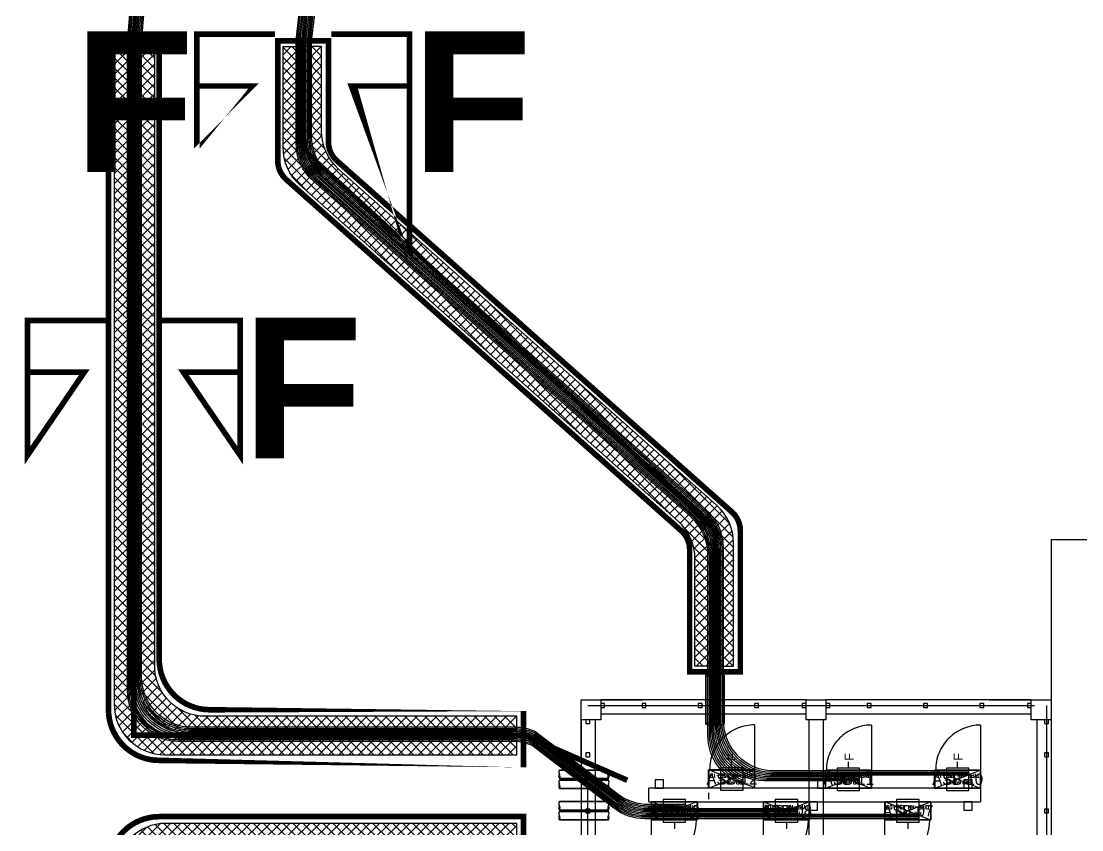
# Model space of a CAD drawing. Header units: metres. Extents: x 531759 to 532148, y 2675314 to 2675634.
# Drawn here: x 531932.3 to 531951.14, y 2675493.89 to 2675508.27 of the extents above; entities that cross this region are included whole.
import ezdxf
from ezdxf.enums import TextEntityAlignment as Align

# ---------------------------------------------------------------- set-up
doc = ezdxf.new("R2010")
doc.units = ezdxf.units.M
for name, pattern in [('DASHED', [0.75, 0.5, -0.25]), ('DASHED2', [0.375, 0.25, -0.125]), ('HIDDEN', [0.375, 0.25, -0.125]), ('PHANTOM', [63.50000000000001, 31.75, -6.35, 6.35, -6.35, 6.35, -6.35])]:
    doc.linetypes.add(name, pattern=pattern)
for name, color, linetype in [('1', 5, 'Continuous'), ('300mm Hume Pipe', 74, 'Continuous'), ('Excavation', 7, 'Continuous'), ('IDT', 7, 'Continuous'), ('LT Cable(AG) INV to LT Panel BL-02', 2, 'Continuous'), ('Messenger Wire Exc Link', 7, 'Continuous'), ('Section Marking BL-02', 2, 'Continuous'), ('Trench (AC)-BL02', 14, 'Continuous')]:
    doc.layers.add(name, color=color, linetype=linetype)
doc.styles.add('Arial', font='arial.ttf')
doc.styles.add('BoldTextStyle', font='arialbd.ttf')
doc.styles.add('RomanS', font='romans.shx')
doc.styles.get("Standard").update_dxf_attribs({"font": 'Adani Regular.ttf'})
doc.linetypes.add('FOUNDATION LAYOUT$0$FENCELINE1', pattern='A,6.35,-2.54,[133,ltypeshp.shx,S=2.54,R=0,X=-2.54,Y=0],-2.54,25.4', length=36.83)
pattern_1 = [(45, (-884.3839999998454, 1447.5), (-0.08838834764831845, 0.08838834764831845), []), (135, (-884.3839999998454, 1447.5), (-0.08838834764831845, -0.08838834764831843), [])]

# ---------------------------------------------------------------- blocks, each defined once
blk = doc.blocks.new('ASB')
at = {"layer": '1', "color": 5}
blk.add_lwpolyline([(-0.2, -0.2), (0.2, -0.2), (0.2, 0.2), (-0.2, 0.2)], close=True, dxfattribs=at)
at = {"layer": '1', "color": 7}
blk.add_attdef('ID', text='', height=0.2, dxfattribs=at).set_placement((0, 0), align=Align.MIDDLE_CENTER)
blk = doc.blocks.new('IDT')
at = {"layer": 'IDT', "color": 8, "linetype": 'PHANTOM', "ltscale": 0.25}
for p, q in [((33.78305947702646, 18.31032447560767), (33.78305947702646, 9.160324475607581)), ((25.63305947702636, 9.160324475607581), (25.63305947702636, 16.03532447560758)), ((33.78305947702646, 9.160324475607581), (25.63305947702636, 9.160324475607581))]:
    blk.add_line(p, q, dxfattribs=at)
at = {"layer": 'IDT', "color": 8}
for p, q in [((25.55203310577579, 9.410145771028397), (25.55203310577579, 12.06014577102826)), ((25.80203310577579, 9.410145771028397), (25.80203310577579, 12.06014577102826)), ((29.60203310577552, 9.410145771028397), (29.60203310577552, 12.06014577102826)), ((29.85203310577552, 9.410145771028397), (29.85203310577552, 12.06014577102826)), ((33.6520331057757, 9.410145771028397), (33.6520331057757, 12.06014577102826)), ((33.9020331057757, 9.410145771028397), (33.9020331057757, 12.06014577102826)), ((27.68603310577581, 11.1931585117926), (28.50403310577556, 11.1931585117926)), ((27.68603310577581, 10.86615851179261), (27.68603310577581, 11.1931585117926)), ((27.69503310577582, 10.86965851179264), (27.69503310577582, 11.18965851179257)), ((27.69503310577582, 11.18965851179257), (28.49503310577555, 11.18965851179257)), ((28.49503310577555, 11.18965851179257), (27.69503310577582, 10.86965851179264)), ((28.49503310577555, 10.86965851179264), (27.69503310577582, 11.18965851179257)), ((28.49503310577555, 11.18965851179257), (28.49503310577555, 10.86965851179264)), ((28.50403310577556, 11.1931585117926), (28.50403310577556, 10.86615851179261)), ((29.8430331057755, 11.19316355596482), (30.66103310577572, 11.19316355596482)), ((29.8430331057755, 10.86616355596482), (29.8430331057755, 11.19316355596482)), ((29.85203310577552, 10.86966355596462), (29.85203310577552, 11.18966355596478)), ((29.85203310577552, 11.18966355596478), (30.6520331057757, 11.18966355596478)), ((30.6520331057757, 11.18966355596478), (29.85203310577552, 10.86966355596462)), ((30.6520331057757, 10.86966355596462), (29.85203310577552, 11.18966355596478)), ((30.6520331057757, 11.18966355596478), (30.6520331057757, 10.86966355596462)), ((30.66103310577572, 11.19316355596482), (30.66103310577572, 10.86616355596482)), ((31.83392632624444, 11.19316355596482), (32.65192632624419, 11.19316355596482)), ((31.83392632624444, 10.86616355596482), (31.83392632624444, 11.19316355596482)), ((31.84292632624445, 10.86966355596462), (31.84292632624445, 11.18966355596478)), ((31.84292632624445, 11.18966355596478), (32.64292632624418, 11.18966355596478)), ((31.84292632624445, 10.86966355596462), (32.64292632624418, 11.18966355596478)), ((31.84292632624445, 11.18966355596478), (32.64292632624418, 10.86966355596485)), ((32.64292632624418, 11.18966355596478), (32.64292632624418, 10.86966355596485)), ((32.65192632624419, 11.19316355596482), (32.65192632624419, 10.86616355596482)), ((25.59805947702651, 11.06854747735485), (25.59805947702651, 10.99854747735469)), ((25.66805947702622, 11.06854747735485), (25.59805947702651, 11.06854747735485)), ((25.59805947702651, 10.99854747735469), (25.66805947702622, 10.99854747735469)), ((25.66805947702622, 10.99854747735469), (25.66805947702622, 11.06854747735485)), ((26.95103310577568, 11.01965851179273), (26.95103310577568, 10.86965851179264)), ((27.10103310577577, 11.01965851179273), (26.95103310577568, 11.01965851179273)), ((27.10103310577577, 10.86965851179264), (27.10103310577577, 11.01965851179273)), ((29.70203310577588, 11.01965851179273), (29.70203310577588, 10.86965851179264)), ((29.85203310577597, 11.01965851179273), (29.70203310577588, 11.01965851179273)), ((29.85203310577597, 10.86965851179264), (29.85203310577597, 11.01965851179273)), ((32.4369263262445, 11.0196585117925), (32.4369263262445, 10.86965851179264)), ((32.58692632624414, 11.0196585117925), (32.4369263262445, 11.0196585117925)), ((32.58692632624414, 10.86965851179264), (32.58692632624414, 11.0196585117925)), ((33.7480594770266, 11.06854747735485), (33.7480594770266, 10.99854747735469)), ((33.81805947702631, 11.06854747735485), (33.7480594770266, 11.06854747735485)), ((33.7480594770266, 10.99854747735469), (33.81805947702631, 10.99854747735469)), ((33.81805947702631, 10.99854747735469), (33.81805947702631, 11.06854747735485)), ((32.69924909500176, 10.86966355596462), (26.80203310577579, 10.86965851179286)), ((26.95103310577568, 10.86965851179264), (27.10103310577577, 10.86965851179264)), ((28.50403310577556, 10.86615851179261), (27.68603310577581, 10.86615851179261)), ((28.49503310577555, 10.86965851179264), (27.69503310577582, 10.86965851179264)), ((29.70203310577588, 10.86965851179264), (29.85203310577597, 10.86965851179264)), ((30.66103310577572, 10.86616355596482), (29.8430331057755, 10.86616355596482)), ((30.6520331057757, 10.86966355596462), (29.85203310577552, 10.86966355596462)), ((31.63518662643108, 10.71242244929829), (31.63518662643108, 10.8226436008905)), ((32.65192632624419, 10.86616355596482), (31.83392632624444, 10.86616355596482)), ((32.64292632624418, 10.86966355596485), (31.84292632624445, 10.86966355596462)), ((32.4369263262445, 10.86965851179264), (32.58692632624414, 10.86965851179264)), ((32.69925243467858, 10.86966355596758), (32.69925243467858, 10.62966355685978)), ((26.80203310577579, 10.6331585126876), (27.62003310577555, 10.6331585126876)), ((26.80203310577579, 10.3061585126876), (26.80203310577579, 10.6331585126876)), ((26.80203310577579, 10.62966355685978), (32.69924909500176, 10.62966355685978)), ((26.81103310577581, 10.30965851268763), (26.81103310577581, 10.62965851268757)), ((26.81103310577581, 10.62965851268757), (27.61103310577553, 10.62965851268757)), ((27.61103310577553, 10.62965851268757), (26.81103310577581, 10.30965851268763)), ((27.61103310577553, 10.30965851268763), (26.81103310577581, 10.62965851268757)), ((26.95103310577568, 10.62965851268757), (26.95103310577568, 10.6296585126878)), ((26.95103310577568, 10.62965851268757), (26.95103310577568, 10.47965851268748)), ((27.10103310577577, 10.62965851268757), (26.95103310577568, 10.62965851268757)), ((27.10103310577577, 10.47965851268748), (27.10103310577577, 10.62965851268757)), ((27.61103310577553, 10.62965851268757), (27.61103310577553, 10.30965851268763)), ((27.62003310577555, 10.6331585126876), (27.62003310577555, 10.3061585126876)), ((28.7430331057756, 10.6331585126876), (29.56103310577581, 10.6331585126876)), ((28.7430331057756, 10.3061585126876), (28.7430331057756, 10.6331585126876)), ((28.75203310577561, 10.30965851268763), (28.75203310577561, 10.62965851268757)), ((28.75203310577561, 10.62965851268757), (29.55203310577579, 10.62965851268757)), ((29.55203310577579, 10.62965851268757), (28.75203310577561, 10.30965851268763)), ((29.55203310577579, 10.30965851268763), (28.75203310577561, 10.62965851268757)), ((29.55203310577579, 10.62965851268757), (29.55203310577579, 10.30965851268763)), ((29.55203310577579, 10.62965851268757), (29.55203310577579, 10.47965851268748)), ((29.70203310577588, 10.62965851268757), (29.55203310577579, 10.62965851268757)), ((29.56103310577581, 10.6331585126876), (29.56103310577581, 10.3061585126876)), ((29.70203310577588, 10.47965851268748), (29.70203310577588, 10.62965851268757)), ((30.81703310577566, 10.62928158855436), (31.63503310577542, 10.62928158855436)), ((30.81703310577566, 10.30228158855437), (30.81703310577566, 10.62928158855436)), ((30.82603310577568, 10.3057815885544), (30.82603310577568, 10.62578158855433)), ((30.82603310577568, 10.62578158855433), (31.62603310577586, 10.62578158855433)), ((30.82603310577568, 10.3057815885544), (31.62603310577586, 10.62578158855433)), ((30.82603310577568, 10.61801765194389), (31.62603310577586, 10.3057815885544)), ((31.62603310577586, 10.62578158855433), (31.62603310577586, 10.3057815885544)), ((31.63503310577542, 10.62928158855436), (31.63503310577542, 10.30228158855437)), ((32.4369263262445, 10.62965851268757), (32.4369263262445, 10.47965851268748)), ((32.58692632624414, 10.62965851268757), (32.4369263262445, 10.62965851268757)), ((32.58692632624414, 10.47965851268748), (32.58692632624414, 10.62965851268757)), ((26.95103310577568, 10.47965851268748), (27.10103310577577, 10.47965851268748)), ((29.55203310577579, 10.47965851268748), (29.70203310577588, 10.47965851268748)), ((32.4369263262445, 10.47965851268748), (32.58692632624414, 10.47965851268748)), ((27.62003310577555, 10.3061585126876), (26.80203310577579, 10.3061585126876)), ((27.61103310577553, 10.30965851268763), (26.81103310577581, 10.30965851268763)), ((29.56103310577581, 10.3061585126876), (28.7430331057756, 10.3061585126876)), ((29.55203310577579, 10.30965851268763), (28.75203310577561, 10.30965851268763)), ((31.63503310577542, 10.30228158855437), (30.81703310577566, 10.30228158855437)), ((31.62603310577586, 10.3057815885544), (30.82603310577568, 10.3057815885544)), ((25.59805947702651, 10.06854747735485), (25.59805947702651, 9.998547477354691)), ((25.66805947702622, 10.06854747735485), (25.59805947702651, 10.06854747735485)), ((25.59805947702651, 9.998547477354691), (25.66805947702622, 9.998547477354691)), ((25.66805947702622, 9.998547477354691), (25.66805947702622, 10.06854747735485)), ((33.7480594770266, 10.06854747735485), (33.7480594770266, 9.998547477354691)), ((33.81805947702631, 10.06854747735485), (33.7480594770266, 10.06854747735485)), ((33.7480594770266, 9.998547477354691), (33.81805947702631, 9.998547477354691)), ((33.81805947702631, 9.998547477354691), (33.81805947702631, 10.06854747735485)), ((25.59805947702651, 9.480145771028333), (25.59805947702651, 9.410145771028397)), ((25.66805947702622, 9.480145771028333), (25.59805947702651, 9.480145771028333)), ((25.66805947702622, 9.410145771028397), (25.66805947702622, 9.480145771028333)), ((33.7480594770266, 9.480145771028333), (33.7480594770266, 9.410145771028397)), ((33.81805947702631, 9.480145771028333), (33.7480594770266, 9.480145771028333)), ((33.81805947702631, 9.410145771028397), (33.81805947702631, 9.480145771028333)), ((25.55203310577579, 9.06014577102826), (25.55203310577579, 9.410145771028397)), ((25.55203310577579, 9.410145771028397), (25.9020331057757, 9.410145771028397)), ((25.59805947702651, 9.410145771028397), (25.66805947702622, 9.410145771028397)), ((25.9020331057757, 9.410145771028397), (25.9020331057757, 9.06014577102826)), ((25.9020331057757, 9.31014577102826), (29.55203310577579, 9.31014577102826)), ((29.55203310577579, 9.06014577102826), (29.55203310577579, 9.410145771028397)), ((29.55203310577579, 9.410145771028397), (29.9020331057757, 9.410145771028397)), ((29.9020331057757, 9.410145771028397), (29.9020331057757, 9.06014577102826)), ((29.9020331057757, 9.31014577102826), (33.55203310577579, 9.31014577102826)), ((33.55203310577579, 9.06014577102826), (33.55203310577579, 9.410145771028397)), ((33.55203310577579, 9.410145771028397), (33.9020331057757, 9.410145771028397)), ((33.7480594770266, 9.410145771028397), (33.81805947702631, 9.410145771028397)), ((33.9020331057757, 9.410145771028397), (33.9020331057757, 9.06014577102826)), ((25.9020331057757, 9.06014577102826), (25.55203310577579, 9.06014577102826)), ((25.9020331057757, 9.195324475607663), (25.9020331057757, 9.1253244756075)), ((25.97203310577586, 9.195324475607663), (25.9020331057757, 9.195324475607663)), ((25.9020331057757, 9.1253244756075), (25.97203310577586, 9.1253244756075)), ((25.9020331057757, 9.06014577102826), (29.55203310577579, 9.06014577102826)), ((25.97203310577586, 9.1253244756075), (25.97203310577586, 9.195324475607663)), ((26.7480594770266, 9.195324475607663), (26.7480594770266, 9.1253244756075)), ((26.81805947702631, 9.195324475607663), (26.7480594770266, 9.195324475607663)), ((26.7480594770266, 9.1253244756075), (26.81805947702631, 9.1253244756075)), ((26.81805947702631, 9.1253244756075), (26.81805947702631, 9.195324475607663)), ((27.7480594770266, 9.195324475607663), (27.7480594770266, 9.1253244756075)), ((27.81805947702631, 9.195324475607663), (27.7480594770266, 9.195324475607663)), ((27.7480594770266, 9.1253244756075), (27.81805947702631, 9.1253244756075)), ((27.81805947702631, 9.1253244756075), (27.81805947702631, 9.195324475607663)), ((28.7480594770266, 9.195324475607663), (28.7480594770266, 9.1253244756075)), ((28.81805947702631, 9.195324475607663), (28.7480594770266, 9.195324475607663)), ((28.7480594770266, 9.1253244756075), (28.81805947702631, 9.1253244756075)), ((28.81805947702631, 9.1253244756075), (28.81805947702631, 9.195324475607663)), ((29.48220577756118, 9.195324475607663), (29.48220577756118, 9.1253244756075)), ((29.55220577756089, 9.195324475607663), (29.48220577756118, 9.195324475607663)), ((29.48220577756118, 9.1253244756075), (29.55220577756089, 9.1253244756075)), ((29.9020331057757, 9.06014577102826), (29.55203310577579, 9.06014577102826)), ((29.55220577756089, 9.1253244756075), (29.55220577756089, 9.195324475607663)), ((29.9020331057757, 9.195324475607663), (29.9020331057757, 9.1253244756075)), ((29.97203310577586, 9.195324475607663), (29.9020331057757, 9.195324475607663)), ((29.9020331057757, 9.1253244756075), (29.97203310577586, 9.1253244756075)), ((29.9020331057757, 9.06014577102826), (33.55203310577579, 9.06014577102826)), ((29.97203310577586, 9.1253244756075), (29.97203310577586, 9.195324475607663)), ((30.7480594770266, 9.195324475607663), (30.7480594770266, 9.1253244756075)), ((30.81805947702631, 9.195324475607663), (30.7480594770266, 9.195324475607663)), ((30.7480594770266, 9.1253244756075), (30.81805947702631, 9.1253244756075)), ((30.81805947702631, 9.1253244756075), (30.81805947702631, 9.195324475607663)), ((31.7480594770266, 9.195324475607663), (31.7480594770266, 9.1253244756075)), ((31.81805947702631, 9.195324475607663), (31.7480594770266, 9.195324475607663)), ((31.7480594770266, 9.1253244756075), (31.81805947702631, 9.1253244756075)), ((31.81805947702631, 9.1253244756075), (31.81805947702631, 9.195324475607663)), ((32.7480594770266, 9.195324475607663), (32.7480594770266, 9.1253244756075)), ((32.81805947702631, 9.195324475607663), (32.7480594770266, 9.195324475607663)), ((32.7480594770266, 9.1253244756075), (32.81805947702631, 9.1253244756075)), ((32.81805947702631, 9.1253244756075), (32.81805947702631, 9.195324475607663)), ((33.48203310577563, 9.195324475607663), (33.48203310577563, 9.1253244756075)), ((33.55203310577579, 9.195324475607663), (33.48203310577563, 9.195324475607663)), ((33.48203310577563, 9.1253244756075), (33.55203310577579, 9.1253244756075)), ((33.55203310577579, 9.1253244756075), (33.55203310577579, 9.195324475607663)), ((33.9020331057757, 9.06014577102826), (33.55203310577579, 9.06014577102826))]:
    blk.add_line(p, q, dxfattribs=at)
at = {"layer": 'IDT', "color": 8, "linetype": 'DASHED', "ltscale": 5}
for p, q in [((28.50403310577556, 11.99315851179233), (28.50403310577556, 11.1931585117926)), ((30.66103310577617, 11.99316355596432), (30.66103310577617, 11.19316355596482)), ((32.65192632624419, 11.99316355596454), (32.65192632624419, 11.19316355596482)), ((28.46019748933739, 11.1931585117926), (27.70403310577584, 11.1931585117926)), ((28.50403310577556, 11.1931585117926), (28.46019748933739, 11.1931585117926)), ((30.61719748933754, 11.19316355596482), (29.86103310577644, 11.19316355596482)), ((30.66103310577617, 11.19316355596482), (30.61719748933754, 11.19316355596482)), ((32.60809070980602, 11.19316355596482), (31.85192632624447, 11.19316355596482)), ((32.65192632624419, 11.19316355596482), (32.60809070980602, 11.19316355596482)), ((26.80203310577579, 9.506158512688103), (26.80203310577579, 10.3061585126876)), ((26.80203310577579, 10.3061585126876), (26.84586872221396, 10.3061585126876)), ((26.84586872221396, 10.3061585126876), (27.60203310577552, 10.3061585126876)), ((28.7430331057756, 9.506158512688103), (28.7430331057756, 10.3061585126876)), ((28.7430331057756, 10.3061585126876), (28.78686872221377, 10.3061585126876)), ((28.78686872221377, 10.3061585126876), (29.54303310577532, 10.3061585126876)), ((30.81703310577566, 9.502281588554638), (30.81703310577566, 10.30228158855437)), ((30.81703310577566, 10.30228158855437), (30.86086872221384, 10.30228158855437)), ((30.86086872221384, 10.30228158855437), (31.61703310577539, 10.30228158855437))]:
    blk.add_line(p, q, dxfattribs=at)
at = {"layer": 'IDT', "color": 7}
for p, q in [((28.09503310577546, 11.27669120714529), (28.09503310577546, 11.34921367546428)), ((30.25203310577561, 11.28019625131731), (30.25203310577561, 11.35271871963653)), ((32.24292632624409, 11.28019625131731), (32.24292632624409, 11.35271871963653)), ((27.68603310577581, 11.1931585117926), (28.50403310577556, 11.1931585117926)), ((27.68603310577581, 10.86615851179261), (27.68603310577581, 11.1931585117926)), ((28.09503310577546, 11.22553543595552), (28.09503310577546, 11.27669120714529)), ((28.50403310577556, 11.1931585117926), (28.50403310577556, 10.86615851179261)), ((29.8430331057755, 11.19316355596482), (30.66103310577572, 11.19316355596482)), ((29.8430331057755, 10.86616355596482), (29.8430331057755, 11.19316355596482)), ((30.25203310577561, 11.22904048012754), (30.25203310577561, 11.28019625131731)), ((30.66103310577572, 11.19316355596482), (30.66103310577572, 10.86616355596482)), ((31.83392632624444, 11.19316355596482), (32.65192632624419, 11.19316355596482)), ((31.83392632624444, 10.86616355596482), (31.83392632624444, 11.19316355596482)), ((32.24292632624409, 11.22904048012776), (32.24292632624409, 11.28019625131731)), ((32.65192632624419, 11.19316355596482), (32.65192632624419, 10.86616355596482)), ((28.50403310577556, 10.86615851179261), (27.68603310577581, 10.86615851179261)), ((30.66103310577572, 10.86616355596482), (29.8430331057755, 10.86616355596482)), ((32.65192632624419, 10.86616355596482), (31.83392632624444, 10.86616355596482)), ((26.80203310577579, 10.6331585126876), (27.62003310577555, 10.6331585126876)), ((26.80203310577579, 10.3061585126876), (26.80203310577579, 10.6331585126876)), ((27.62003310577555, 10.6331585126876), (27.62003310577555, 10.3061585126876)), ((28.7430331057756, 10.6331585126876), (29.56103310577581, 10.6331585126876)), ((28.7430331057756, 10.3061585126876), (28.7430331057756, 10.6331585126876)), ((29.56103310577581, 10.6331585126876), (29.56103310577581, 10.3061585126876)), ((30.81703310577566, 10.62928158855436), (31.63503310577542, 10.62928158855436)), ((30.81703310577566, 10.30228158855437), (30.81703310577566, 10.62928158855436)), ((31.63503310577542, 10.62928158855436), (31.63503310577542, 10.30228158855437)), ((27.62003310577555, 10.3061585126876), (26.80203310577579, 10.3061585126876)), ((27.21103310577544, 10.28055006587385), (27.21103310577544, 10.22939429468408)), ((27.21103310577544, 10.22939429468408), (27.21103310577544, 10.15687182636486)), ((29.56103310577581, 10.3061585126876), (28.7430331057756, 10.3061585126876)), ((29.1520331057757, 10.28055006587385), (29.1520331057757, 10.22939429468408)), ((29.1520331057757, 10.22939429468408), (29.1520331057757, 10.15687182636486)), ((31.63503310577542, 10.30228158855437), (30.81703310577566, 10.30228158855437)), ((31.22603310577577, 10.28055511004584), (31.22603310577577, 10.22939933885607)), ((31.22603310577577, 10.22939933885607), (31.22603310577577, 10.15687687053685))]:
    blk.add_line(p, q, dxfattribs=at)
at = {"layer": 'IDT', "color": 124}
for p, q in [((34.28454869628402, 11.19321100944774), (33.41546722306956, 11.19321100944774)), ((33.41546722306956, 11.19321100944774), (34.28454869628402, 11.19321100944774)), ((33.41546722306956, 11.04321100944787), (34.28454869628402, 11.04321100944787)), ((34.28454869628402, 11.04321100944787), (33.41546722306956, 11.04321100944787)), ((34.28454869628584, 11.01616355596605), (33.41546722307137, 11.01616355596605)), ((33.41546722307137, 11.01616355596605), (34.28454869628584, 11.01616355596605)), ((33.41546722307137, 10.86616355596618), (34.28454869628584, 10.86616355596618)), ((34.28454869628584, 10.86616355596618), (33.41546722307137, 10.86616355596618)), ((34.28454869628402, 10.63321101034273), (33.41546722306956, 10.63321101034273)), ((33.41546722306956, 10.63321101034273), (34.28454869628402, 10.63321101034273)), ((33.41546722306956, 10.48321101034287), (34.28454869628402, 10.48321101034287)), ((34.28454869628402, 10.48321101034287), (33.41546722306956, 10.48321101034287)), ((34.28454869628584, 10.45616355686104), (33.41546722307137, 10.45616355686104)), ((33.41546722307137, 10.45616355686104), (34.28454869628584, 10.45616355686104)), ((33.41546722307137, 10.30616355686118), (34.28454869628584, 10.30616355686118)), ((34.28454869628584, 10.30616355686118), (33.41546722307137, 10.30616355686118)), ((31.3578251571378, 9.487376799342314), (31.3578251571378, 8.61829532612785)), ((31.3578251571378, 8.61829532612785), (31.3578251571378, 9.487376799342314)), ((31.50782515713789, 8.61829532612785), (31.50782515713789, 9.487376799342314)), ((31.50782515713789, 9.487376799342314), (31.50782515713789, 8.61829532612785)), ((31.53487261061926, 9.487376799344133), (31.53487261061926, 8.618295326129669)), ((31.53487261061926, 8.618295326129669), (31.53487261061926, 9.487376799344133)), ((31.68487261061935, 8.618295326129669), (31.68487261061935, 9.487376799344133)), ((31.68487261061935, 9.487376799344133), (31.68487261061935, 8.618295326129669))]:
    blk.add_line(p, q, dxfattribs=at)
at = {"layer": 'IDT', "color": 8, "linetype": 'HIDDEN', "ltscale": 2.5}
blk.add_line((26.80203310577579, 10.62966355685978), (26.80203292904551, 10.86965851179264), dxfattribs=at)
at = {"layer": 'IDT', "color": 8, "linetype": 'DASHED2', "ltscale": 5}
for p, q in [((25.55203310577579, 9.06014577102826), (25.55203310577579, 10.1601457710284)), ((33.9020331057757, 10.1601457710284), (33.9020331057757, 9.06014577102826)), ((26.6520331057757, 9.06014577102826), (25.55203310577579, 9.06014577102826)), ((33.9020331057757, 9.06014577102826), (32.80203310577579, 9.06014577102826))]:
    blk.add_line(p, q, dxfattribs=at)
at = {"layer": 'IDT', "color": 7, "linetype": 'FOUNDATION LAYOUT$0$FENCELINE1', "ltscale": 0.01}
blk.add_lwpolyline([(19.91065726106834, 22.48539390819508), (11.80103310577559, 22.48539390819508), (11.80103310577559, 6.210393908265019), (19.73137271900467, 6.210393908225001), (25.55203310577579, 6.210393908225001), (25.55203310577579, 9.06014577102826)], dxfattribs=at)
at = {"layer": 'IDT', "color": 8, "linetype": 'DASHED', "ltscale": 5}
for centre, start, end in [((28.50403310577556, 11.1931585117926), 90, 180), ((30.66103310577617, 11.19316355596482), 90, 180), ((32.65192632624419, 11.19316355596482), 90, 180), ((26.80203310577579, 10.3061585126876), 270, 0), ((28.7430331057756, 10.3061585126876), 270, 0), ((30.81703310577566, 10.30228158855437), 270, 0)]:
    blk.add_arc(centre, 0.7999999999996508, start, end, dxfattribs=at)
at = {"layer": 'IDT', "color": 124}
for centre, radius, start, end in [((33.46528137758176, 11.15571100944828), 0.06235142331725626, 143.0276363458421, 216.9723636541578), ((33.46528137758449, 11.0807110094471), 0.06235142331974031, 143.0276363562435, 216.9723636280808), ((33.36565306855007, 11.15571100944715), 0.06235142332423081, 323.0276363719184, 36.97236362808165), ((34.33436285080396, 11.15571100944715), 0.06235142332423081, 143.0276363719183, 216.9723636280808), ((34.23473454177227, 11.15571100944828), 0.06235142331725626, 323.0276363458421, 36.9723636541579), ((34.23473454176909, 11.0807110094471), 0.06235142331974031, 323.0276363719184, 36.9723636437565), ((33.46528137758358, 10.97866355596659), 0.06235142331725626, 143.0276363458421, 216.9723636541578), ((33.46528137758631, 10.90366355596541), 0.06235142331974031, 143.0276363562435, 216.9723636280808), ((33.36565306855189, 10.97866355596545), 0.06235142332423081, 323.0276363719184, 36.97236362808165), ((34.33436285080577, 10.97866355596545), 0.06235142332423081, 143.0276363719183, 216.9723636280808), ((34.23473454177409, 10.97866355596659), 0.06235142331725626, 323.0276363458421, 36.9723636541579), ((34.23473454177091, 10.90366355596541), 0.06235142331974031, 323.0276363719184, 36.9723636437565), ((33.46528137758176, 10.59571101034328), 0.06235142331725626, 143.0276363458421, 216.9723636541578), ((33.46528137758449, 10.5207110103421), 0.06235142331974031, 143.0276363562435, 216.9723636280808), ((33.36565306855007, 10.59571101034214), 0.06235142332423081, 323.0276363719184, 36.97236362808165), ((34.33436285080396, 10.59571101034214), 0.06235142332423081, 143.0276363719183, 216.9723636280808), ((34.23473454177227, 10.59571101034328), 0.06235142331725626, 323.0276363458421, 36.9723636541579), ((34.23473454176909, 10.5207110103421), 0.06235142331974031, 323.0276363719184, 36.9723636437565), ((33.46528137758358, 10.41866355686159), 0.06235142331725626, 143.0276363458421, 216.9723636541578), ((33.46528137758631, 10.34366355686041), 0.06235142331974031, 143.0276363562435, 216.9723636280808), ((33.36565306855189, 10.41866355686045), 0.06235142332423081, 323.0276363719184, 36.97236362808165), ((34.33436285080577, 10.41866355686045), 0.06235142332423081, 143.0276363719183, 216.9723636280808), ((34.23473454177409, 10.41866355686159), 0.06235142331725626, 323.0276363458421, 36.9723636541579), ((34.23473454177091, 10.34366355686041), 0.06235142331974031, 323.0276363719184, 36.9723636437565), ((31.39532515713725, 9.43756264482738), 0.06235142331974176, 53.02763635368521, 126.9723636463148), ((31.47032515713798, 9.437562644830336), 0.06235142331725626, 53.02763635368521, 126.9723636463148), ((31.47032515713707, 9.537190953862023), 0.06235142332423227, 233.0276363536852, 306.9723636463148), ((31.57237261061871, 9.4375626448292), 0.06235142331974176, 53.02763635368521, 126.9723636463148), ((31.6473726106199, 9.437562644832155), 0.06235142331725626, 53.02763635368521, 126.9723636463148), ((31.64737261061853, 9.537190953863842), 0.06235142332423227, 233.0276363536852, 306.9723636463148), ((31.39532515713725, 8.668109480642784), 0.06235142331974176, 233.0276363536852, 306.9723636463148), ((31.47032515713707, 8.568481171608141), 0.06235142332423227, 53.02763635368521, 126.9723636463148), ((31.47032515713798, 8.668109480639828), 0.06235142331725626, 233.0276363536852, 306.9723636463148), ((31.57237261061871, 8.668109480644603), 0.06235142331974176, 233.0276363536852, 306.9723636463148), ((31.64737261061853, 8.56848117160996), 0.06235142332423227, 53.02763635368521, 126.9723636463148), ((31.6473726106199, 8.668109480641647), 0.06235142331725626, 233.0276363536852, 306.9723636463148)]:
    blk.add_arc(centre, radius, start, end, dxfattribs=at)
at = {"layer": 'IDT', "color": 7, "style": 'RomanS', "width": 0.9}
for s, p in [('FRP PANEL', (27.85184958396192, 11.04685574733401)), ('FRP PANEL', (30.00884958396207, 11.04686079150599)), ('FRP PANEL', (31.99974280443055, 11.04686079150622)), ('TYPE-NN ASB-07', (27.7076995839623, 10.93018908066722)), ('TYPE-NN ASB-08', (29.86469958396199, 10.93019412483943)), ('TYPE-NN ASB-09', (31.85709280443078, 10.93019412483943)), ('FRP PANEL', (26.96784958396191, 10.486855748229)), ('FRP PANEL', (28.90884958396217, 10.486855748229)), ('FRP PANEL', (30.98284958396223, 10.48686079240099)), ('TYPE-NN ASB-10', (26.82369958396228, 10.37018908156222)), ('TYPE-NN ASB-11', (28.7736995839621, 10.37018908156222)), ('TYPE-NN ASB-12', (30.83869958396215, 10.37019412573443))]:
    blk.add_text(s, height=0.07, dxfattribs=at).set_placement(p)
at = {"layer": 'IDT', "color": 7, "style": 'Arial'}
for p in [(27.11984584907739, 10.13972772747468), (29.06084584907765, 10.13972772747468), (31.13484584907772, 10.13973277164666)]:
    blk.add_text('F', height=0.16, rotation=270, dxfattribs=at).set_placement(p)

msp = doc.modelspace()

# ---------------------------------------------------------------- hatches: boundary and pattern name
at = {"layer": '300mm Hume Pipe'}
h = msp.add_hatch(dxfattribs=at)
h.set_pattern_fill('ANSI37', color=74)
h.set_pattern_definition(pattern_1)
edge = h.paths.add_edge_path()
edge.add_line((531933.9512843688, 2675507.829486473), (531933.95128437, 2675496.125132979))
edge.add_arc((531934.8512843701, 2675496.125132979), 0.9000000000232831, 180, 270.0000000074112)
edge.add_line((531934.8512843702, 2675495.225132979), (531941.1041698036, 2675495.225132984))
edge.add_line((531941.1041698036, 2675495.225132984), (531941.1041698036, 2675495.525132983))
edge.add_line((531941.1041698036, 2675495.525132983), (531935.1512843702, 2675495.525132979))
edge.add_arc((531935.1512843701, 2675496.425132979), 0.8999999999068677, 180, 270.00000000741124, ccw=False)
edge.add_line((531934.2512843701, 2675496.425132979), (531934.2512843688, 2675507.829486473))
edge.add_line((531934.2512843688, 2675507.829486473), (531933.9512843688, 2675507.829486473))
edge = h.paths.add_edge_path(flags=17)
edge.add_line((531934.3714409291, 2675507.829486473), (531934.3714409291, 2675496.509195847))
edge.add_arc((531935.2714409292, 2675496.509195847), 0.9000000000232831, 180, 270.0000000741123)
edge.add_line((531935.2714409303, 2675495.609195848), (531941.1041698036, 2675495.609195855))
edge.add_line((531941.1041698036, 2675495.609195855), (531941.1041698036, 2675495.909195855))
edge.add_line((531941.1041698036, 2675495.909195855), (531935.5714409305, 2675495.909195847))
edge.add_arc((531935.5714409291, 2675496.809195847), 0.8999999999068677, 180, 270.0000000889347, ccw=False)
edge.add_line((531934.6714409292, 2675496.809195847), (531934.6714409292, 2675507.829486473))
edge.add_line((531934.6714409292, 2675507.829486473), (531934.3714409291, 2675507.829486473))
h = msp.add_hatch(dxfattribs=at)
h.set_pattern_fill('ANSI37', color=74)
h.set_pattern_definition(pattern_1)
edge = h.paths.add_edge_path()
edge.add_line((531944.6542895742, 2675496.798708546), (531944.9542895741, 2675496.798708546))
edge.add_line((531944.9542895741, 2675496.798708546), (531944.9542895741, 2675498.989289007))
edge.add_arc((531944.0542895739, 2675498.989289007), 0.9000000001396984, 0, 48.32874371870346)
edge.add_line((531944.6526597069, 2675499.661563642), (531937.9385955842, 2675505.637537201))
edge.add_arc((531938.5369657172, 2675506.309811835), 0.8999999999295727, 179.9999999703551, 228.3287436989939, ccw=False)
edge.add_line((531937.636965717, 2675506.309811836), (531937.6369657171, 2675507.816203433))
edge.add_line((531937.6369657171, 2675507.816203433), (531937.3369657173, 2675507.816203433))
edge.add_line((531937.3369657173, 2675507.816203433), (531937.3369657171, 2675506.175210654))
edge.add_arc((531938.2369657173, 2675506.175210654), 0.9000000001396984, 179.9999999703551, 228.3287436989939)
edge.add_line((531937.6385955843, 2675505.50293602), (531944.3526597072, 2675499.52696246))
edge.add_arc((531943.7542895741, 2675498.854687826), 0.900000000006972, -2.9644922960869735e-08, 48.32874369345791, ccw=False)
edge.add_line((531944.6542895742, 2675498.854687825), (531944.6542895742, 2675496.798708546))
edge = h.paths.add_edge_path()
edge.add_line((531937.2529028457, 2675507.764976613), (531937.2529028456, 2675506.137494115))
edge.add_arc((531938.1529028458, 2675506.137494114), 0.9000000001396984, 179.9999999703551, 228.3287436989939)
edge.add_line((531937.5545327128, 2675505.46521948), (531944.2685968356, 2675499.48924592))
edge.add_arc((531943.6702267026, 2675498.816971286), 0.8999999999295727, -2.9644922960869735e-08, 48.328743698993776, ccw=False)
edge.add_line((531944.5702267027, 2675498.816971286), (531944.5702267027, 2675496.798708546))
edge.add_line((531944.5702267027, 2675496.798708546), (531944.2702267027, 2675496.798708546))
edge.add_line((531944.2702267027, 2675496.798708546), (531944.2702267026, 2675498.707169657))
edge.add_arc((531943.3702267024, 2675498.707169656), 0.9000000001396984, 2.964491826802329e-08, 48.33614241642817)
edge.add_line((531943.9685100185, 2675499.379521554), (531937.2546195297, 2675505.353786938))
edge.add_arc((531937.8529028458, 2675506.026138836), 0.9000000003814849, 180.0000000296449, 228.3361424164282, ccw=False)
edge.add_line((531936.9529028457, 2675506.026138836), (531936.9529028457, 2675507.816203433))
edge.add_line((531936.9529028457, 2675507.816203433), (531937.2529028457, 2675507.816203433))
edge.add_line((531937.2529028457, 2675507.816203433), (531937.2529028457, 2675507.764976613))
h = msp.add_hatch(dxfattribs=at)
h.set_pattern_fill('ANSI37', color=74)
h.set_pattern_definition(pattern_1)
edge = h.paths.add_edge_path(flags=17)
edge.add_line((531934.3312984736, 2675470.810283586), (531934.6312978558, 2675470.810283586))
edge.add_line((531934.6312978558, 2675470.810283586), (531934.6337964799, 2675492.445210169))
edge.add_arc((531935.5337964767, 2675492.445132985), 0.9000000000733288, 90, 179.9950862955009, ccw=False)
edge.add_line((531935.5337964767, 2675493.345132985), (531941.1062826137, 2675493.345132984))
edge.add_line((531941.1062826137, 2675493.345132984), (531941.1062826137, 2675493.645132984))
edge.add_line((531941.1062826137, 2675493.645132984), (531935.2338221949, 2675493.645132985))
edge.add_arc((531935.2338221947, 2675492.745132985), 0.8999999999068677, 89.99999999258877, 179.9950875109419)
edge.add_line((531934.3338221981, 2675492.74521015), (531934.3312984736, 2675470.810283586))
edge = h.paths.add_edge_path()
edge.add_line((531941.1062826138, 2675493.705132984), (531941.1062826138, 2675494.005132983))
edge.add_line((531941.1062826138, 2675494.005132983), (531934.8737816613, 2675494.005132984))
edge.add_arc((531934.8737816609, 2675493.105132984), 0.8999999999068677, 89.99999997776631, 179.9952226621238)
edge.add_line((531933.9737816643, 2675493.105208027), (531933.9712973615, 2675470.810283586))
edge.add_line((531933.9712973615, 2675470.810283586), (531934.2712967435, 2675470.810283586))
edge.add_line((531934.2712967435, 2675470.810283586), (531934.2737566425, 2675492.805208045))
edge.add_arc((531935.1737566391, 2675492.805132985), 0.8999999997772749, 89.99999997776638, 179.995221505972, ccw=False)
edge.add_line((531935.1737566395, 2675493.705132984), (531941.1062826138, 2675493.705132984))

# ---------------------------------------------------------------- linework, layer by layer
at = {"layer": '300mm Hume Pipe', "color": 74}
for points in [[(531933.9512843688, 2675507.829486473), (531933.95128437, 2675496.125132979, 0.414213562368789), (531934.8512843702, 2675495.225132979), (531941.1041698036, 2675495.225132984), (531941.1041698036, 2675495.525132983), (531935.1512843702, 2675495.525132979, -0.4142135623692981), (531934.2512843701, 2675496.425132979), (531934.2512843688, 2675507.829486473)], [(531934.3714409291, 2675507.829486473), (531934.3714409291, 2675496.509195847, 0.4142135627706127), (531935.2714409303, 2675495.609195848), (531941.1041698036, 2675495.609195855), (531941.1041698036, 2675495.909195855), (531935.5714409305, 2675495.909195847, -0.4142135627921673), (531934.6714409292, 2675496.809195847), (531934.6714409292, 2675507.829486473)], [(531937.2529028457, 2675507.764976613), (531937.2529028456, 2675506.137494115, 0.2140562423256003), (531937.5545327128, 2675505.46521948), (531944.2685968356, 2675499.48924592, -0.2140562423092027), (531944.5702267027, 2675498.816971286), (531944.5702267027, 2675496.798708546), (531944.2702267027, 2675496.798708546), (531944.2702267026, 2675498.707169657, 0.2140900045463655), (531943.9685100185, 2675499.379521554), (531937.2546195297, 2675505.353786938, -0.2140900045615197), (531936.9529028457, 2675506.026138836), (531936.9529028457, 2675507.816203433), (531937.2529028457, 2675507.816203433), (531937.2529028457, 2675507.764976613)], [(531944.6542895742, 2675496.798708546), (531944.9542895741, 2675496.798708546), (531944.9542895741, 2675498.989289007, 0.2140562423100663), (531944.6526597069, 2675499.661563642), (531937.9385955842, 2675505.637537201, -0.2140562423329815), (531937.636965717, 2675506.309811836), (531937.6369657171, 2675507.816203433), (531937.3369657173, 2675507.816203433), (531937.3369657171, 2675506.175210654, 0.2140562423301491), (531937.6385955843, 2675505.50293602), (531944.3526597072, 2675499.52696246, -0.2140562423100663), (531944.6542895742, 2675498.854687825)], [(531941.1062826138, 2675493.705132984), (531941.1062826138, 2675494.005132983), (531934.8737816613, 2675494.005132984, 0.4141891411716305), (531933.9737816643, 2675493.105208027), (531933.9712973615, 2675470.810283586), (531934.2712967435, 2675470.810283586), (531934.2737566425, 2675492.805208045, -0.4141891350907431), (531935.1737566395, 2675493.705132984)]]:
    msp.add_lwpolyline(points, format="xyb", close=True, dxfattribs=at)
at = {"layer": 'Excavation', "const_width": 0.1}
for points in [[(531943.0664020942, 2675494.771768927), (531941.2262826139, 2675495.575132983), (531934.3012843687, 2675495.575132983), (531934.3012843687, 2675507.916203433)], [(531944.6259354835, 2675495.734471424), (531944.6259354835, 2675499.238423511), (531937.3086116264, 2675505.753225982), (531937.3086116265, 2675507.916203433)]]:
    msp.add_lwpolyline(points, dxfattribs=at)
at = {"layer": 'LT Cable(AG) INV to LT Panel BL-02'}
for points in [[(531944.1043580412, 2675494.313527888), (531943.4404015206, 2675494.313532932, -0.1633969599688904), (531942.8972663522, 2675494.495895009), (531941.4219728236, 2675495.612452221, 0.1032748659291951), (531941.0618711365, 2675495.687632983), (531935.3137843689, 2675495.687632983, -0.4142135623936106), (531934.4137843688, 2675496.587632983), (531934.4137843688, 2675507.872862782, -0.02139299530927985), (531934.4170765085, 2675507.949771906), (531934.4604922286, 2675508.455969552, 0.02139299530532342), (531934.4637843684, 2675508.532878676), (531934.4637843685, 2675625.592487811, 0.414213562373384), (531933.5637843685, 2675626.492487811), (531826.4175845181, 2675626.492487811, -0.414213562373095), (531825.5175845181, 2675627.39248781), (531825.5175845181, 2675627.729769276)], [(531944.1043580412, 2675494.338527888), (531943.4473858245, 2675494.338532932, -0.1632493383880406), (531942.9046634915, 2675494.520582746), (531941.4271922354, 2675495.637452221, 0.1032748659037654), (531941.0670905486, 2675495.712632983), (531935.3387843687, 2675495.712632983, -0.414213562373095), (531934.4387843687, 2675496.612632983), (531934.4387843687, 2675507.871792642, -0.02139299537587195), (531934.4420765084, 2675507.948701766), (531934.4854922286, 2675508.454899412, 0.02139299537685584), (531934.4887843684, 2675508.531808536), (531934.4887843684, 2675625.617487811, 0.414213562373095), (531933.5887843684, 2675626.517487811), (531923.5935845181, 2675626.517487811, -0.414213562373095), (531922.693584518, 2675627.417487811), (531922.693584518, 2675627.729769276)], [(531946.0952512617, 2675494.263527888), (531943.4264170566, 2675494.263532932, -0.1636943555915471), (531942.8824508024, 2675494.446524763), (531941.4115339995, 2675495.562452221, 0.1032748659456602), (531941.0514323125, 2675495.637632983), (531935.2637843689, 2675495.637632983, -0.4142135623934891), (531934.3637843687, 2675496.537632983), (531934.3637843687, 2675507.875003061, -0.02139299535886178), (531934.3670765085, 2675507.951912185), (531934.4104922287, 2675508.458109831, 0.02139299535864674), (531934.4137843684, 2675508.535018955), (531934.4137843684, 2675595.542487811, 0.414213562373095), (531933.5137843684, 2675596.442487811), (531826.4175845181, 2675596.442487811, -0.414213562373095), (531825.5175845181, 2675597.342487811), (531825.5175845181, 2675597.729769276)], [(531944.1043580412, 2675494.288527888), (531943.4334119391, 2675494.288532931, -0.1635452974155538), (531942.8898621339, 2675494.47120901), (531941.4167534115, 2675495.587452221, 0.1032748659374062), (531941.0566517245, 2675495.662632983), (531935.2887843689, 2675495.662632983, -0.4142135623935497), (531934.3887843688, 2675496.562632983), (531934.3887843688, 2675507.873932921, -0.02139299535886178), (531934.3920765085, 2675507.950842045), (531934.4354922287, 2675508.457039692, 0.02139299535864674), (531934.4387843685, 2675508.533948815), (531934.4387843685, 2675595.567487811, 0.414213562373095), (531933.5387843684, 2675596.467487811), (531923.5935845181, 2675596.467487811, -0.414213562373095), (531922.693584518, 2675597.367487811), (531922.693584518, 2675597.729769276)], [(531946.0952512617, 2675494.213527888), (531943.4124113013, 2675494.213532932, -0.1639946556088198), (531942.8676066655, 2675494.397161583), (531941.4010951756, 2675495.512452221, 0.1032748659622984), (531941.0409934885, 2675495.587632983), (531935.2137843688, 2675495.587632983, -0.4142135623933694), (531934.3137843687, 2675496.487632983), (531934.3137843687, 2675507.877143339, -0.02139299540844348), (531934.3170765084, 2675507.954052464), (531934.3604922288, 2675508.46025011, 0.02139299541222619), (531934.3637843685, 2675508.537159234), (531934.3637843684, 2675565.492487811, 0.4142135623725056), (531933.4637843684, 2675566.392487811), (531826.467584518, 2675566.392487811, -0.414213562373095), (531825.567584518, 2675567.292487811), (531825.567584518, 2675567.729769276)], [(531946.0952512617, 2675494.238527888), (531943.4194168517, 2675494.238532932, -0.1638441399027804), (531942.8750323245, 2675494.421842283), (531941.4063145875, 2675495.537452221, 0.1032748659539574), (531941.0462129004, 2675495.612632983), (531935.2387843688, 2675495.612632983, -0.414213562393429), (531934.3387843687, 2675496.512632983), (531934.3387843687, 2675507.8760732, -0.02139299535886178), (531934.3420765084, 2675507.952982324), (531934.3854922287, 2675508.45917997, 0.02139299535864674), (531934.3887843684, 2675508.536089094), (531934.3887843684, 2675565.517487811, 0.414213562373095), (531933.4887843684, 2675566.417487811), (531923.643584518, 2675566.417487811, -0.414213562373095), (531922.743584518, 2675567.317487811), (531922.743584518, 2675567.729769276)], [(531948.2522512616, 2675494.163532932), (531943.3983840728, 2675494.163532932, -0.1642979021008962), (531942.8527336676, 2675494.347805585), (531941.3906563517, 2675495.462452221, 0.1032748659251984), (531941.0305546648, 2675495.537632983), (531935.1637843689, 2675495.537632983, -0.4142135623932508), (531934.2637843688, 2675496.437632983), (531934.2637843688, 2675507.879283619, -0.02139299535886178), (531934.2670765085, 2675507.956192743), (531934.3104922287, 2675508.462390389, 0.02139299535864674), (531934.3137843685, 2675508.539299513), (531934.3137843685, 2675542.942487811, 0.414213562373095), (531933.4137843684, 2675543.842487811), (531826.4175845181, 2675543.842487811, -0.414213562373095), (531825.5175845181, 2675544.742487811), (531825.5175845181, 2675545.229769276)], [(531946.0952512617, 2675494.188527888), (531943.4054003825, 2675494.188532932, -0.1641459078341064), (531942.8601737914, 2675494.372482679), (531941.3958757636, 2675495.487452221, 0.1032748659169098), (531941.0357740767, 2675495.562632983), (531935.1887843689, 2675495.562632983, -0.4142135623933099), (531934.2887843688, 2675496.462632983), (531934.2887843688, 2675507.87821348, -0.02139299530927985), (531934.2920765085, 2675507.955122604), (531934.3354922286, 2675508.46132025, 0.02139299530474695), (531934.3387843684, 2675508.538229374), (531934.3387843685, 2675542.967487811, 0.4142135623740602), (531933.4387843685, 2675543.867487811), (531891.2015845181, 2675543.867487811, -0.414213562373095), (531890.301584518, 2675544.76748781), (531890.301584518, 2675545.229769276)], [(531948.2522512616, 2675494.138532932), (531943.3913623495, 2675494.138532932, -0.1644506435524224), (531942.84528626, 2675494.323130315), (531941.3854369398, 2675495.437452221, 0.1032748659335312), (531941.0253352528, 2675495.512632983), (531935.1387843689, 2675495.512632983, -0.414213562393192), (531934.2387843687, 2675496.412632983), (531934.2387843687, 2675507.880353759, -0.02139299535886178), (531934.2420765085, 2675507.957262882), (531934.2854922287, 2675508.463460529, 0.02139299535864674), (531934.2887843684, 2675508.540369653), (531934.2887843684, 2675520.417487811, 0.414213562373095), (531933.3887843684, 2675521.317487811), (531826.4175845181, 2675521.317487811, -0.414213562373095), (531825.5175845181, 2675522.217487811), (531825.5175845181, 2675522.729769276)], [(531948.2522512616, 2675494.088532933), (531943.3773025685, 2675494.088532932, -0.1647583901445418), (531942.8303694522, 2675494.273785308), (531941.3749981158, 2675495.387452221, 0.1032748659503297), (531941.0148964288, 2675495.462632983), (531935.0887843688, 2675495.462632983, -0.4142135623930754), (531934.1887843687, 2675496.362632983), (531934.1887843687, 2675507.882494037, -0.02139299540844348), (531934.1920765084, 2675507.959403161), (531934.2354922288, 2675508.465600808, 0.02139299541725513), (531934.2387843685, 2675508.542509932), (531934.2387843684, 2675512.867487811, 0.4142135623665691), (531933.3387843684, 2675513.767487811), (531920.2467843685, 2675513.767487811, 0.414213562373095), (531919.3467843685, 2675512.867487811), (531919.3467843685, 2675492.167487811, -0.414213562373095), (531918.4467843685, 2675491.267487811), (531826.4175845181, 2675491.267487811, -0.414213562373095), (531825.5175845181, 2675492.167487811), (531825.5175845181, 2675492.729769276)], [(531948.2522512616, 2675494.113532932), (531943.384335189, 2675494.113532932, -0.1646041377086379), (531942.8378315332, 2675494.298456884), (531941.3802175277, 2675495.412452221, 0.1032748659419083), (531941.0201158407, 2675495.487632983), (531935.1137843688, 2675495.487632983, -0.4142135623931337), (531934.2137843687, 2675496.387632983), (531934.2137843687, 2675507.881423898, -0.02139299535886178), (531934.2170765084, 2675507.958333022), (531934.2604922287, 2675508.464530668, 0.02139299535864674), (531934.2637843684, 2675508.541439792), (531934.2637843684, 2675512.892487811, 0.414213562373095), (531933.3637843684, 2675513.792487811), (531920.2217843685, 2675513.792487811, 0.414213562373095), (531919.3217843685, 2675512.892487811), (531919.3217843685, 2675492.192487811, -0.414213562373095), (531918.4217843685, 2675491.292487811), (531891.2015845181, 2675491.292487811, -0.414213562373095), (531890.301584518, 2675492.192487811), (531890.301584518, 2675492.729769276)]]:
    msp.add_lwpolyline(points, format="xyb", dxfattribs=at)
at = {"layer": 'LT Cable(AG) INV to LT Panel BL-02', "color": 5}
for points in [[(531949.1362512617, 2675494.911503938), (531945.6509354835, 2675494.911503938, -0.4142135623503636), (531944.7509354835, 2675495.811503937), (531944.7509354835, 2675498.890770753, 0.2140186322185252), (531944.4494023168, 2675499.562959305), (531937.735144793, 2675505.540836239, -0.2140186322327757), (531937.4336116264, 2675506.213024791), (531937.4336116265, 2675507.8569097, -0.0288996156858555), (531937.4396149466, 2675507.960688003), (531937.4952810485, 2675508.440222824, 0.02889961570051091), (531937.5012843686, 2675508.544001128), (531937.5012843685, 2675625.354987811, -0.4142135623733847), (531938.4012843685, 2675626.254987811), (531983.2009842182, 2675626.254987811, 0.414213562373095), (531984.1009842182, 2675627.154987811), (531984.1009842182, 2675627.729769276)], [(531949.1362512617, 2675494.936503937), (531945.6759354835, 2675494.936503937, -0.4142135623503636), (531944.7759354835, 2675495.836503937), (531944.7759354835, 2675498.901985358, 0.214018632209244), (531944.4744023168, 2675499.57417391), (531937.7601447931, 2675505.552050845, -0.2140186322231835), (531937.4586116264, 2675506.224239396), (531937.4586116265, 2675507.855463511, -0.02889961568572617), (531937.4646149466, 2675507.959241814), (531937.5202810485, 2675508.438776636, 0.02889961570051091), (531937.5262843686, 2675508.542554939), (531937.5262843685, 2675625.329987811, -0.4142135623733848), (531938.4262843685, 2675626.229987811), (532080.3769842181, 2675626.229987811, 0.414213562373095), (532081.2769842182, 2675627.129987811), (532081.2769842182, 2675627.729769276)], [(531949.1362512617, 2675494.861503938), (531945.6009354835, 2675494.861503938, -0.4142135623503636), (531944.7009354834, 2675495.761503938), (531944.7009354834, 2675498.868341543, 0.2140186322185252), (531944.3994023168, 2675499.540530095), (531937.685144793, 2675505.518407029, -0.214018632232603), (531937.3836116263, 2675506.190595581), (531937.3836116265, 2675507.859802077, -0.02889961568610807), (531937.3896149466, 2675507.963580381), (531937.4452810484, 2675508.443115202, 0.02889961570059536), (531937.4512843685, 2675508.546893505), (531937.4512843684, 2675595.404987811, -0.4142135623734837), (531938.3512843684, 2675596.304987811), (531983.2009842182, 2675596.304987811, 0.414213562373095), (531984.1009842182, 2675597.20498781), (531984.1009842182, 2675597.729769276)], [(531949.1362512617, 2675494.886503938), (531945.6259354835, 2675494.886503938, -0.4142135623503636), (531944.7259354835, 2675495.786503938), (531944.7259354835, 2675498.879556148, 0.2140186322185252), (531944.4244023168, 2675499.5517447), (531937.710144793, 2675505.529621634, -0.2140186322326889), (531937.4086116264, 2675506.201810186), (531937.4086116265, 2675507.858355888, -0.02889961568598262), (531937.4146149466, 2675507.962134192), (531937.4702810484, 2675508.441669013, 0.02889961570059536), (531937.4762843685, 2675508.545447316), (531937.4762843684, 2675595.379987811, -0.4142135623734837), (531938.3762843685, 2675596.279987811), (532080.3769842181, 2675596.279987811, 0.414213562373095), (532081.2769842182, 2675597.179987811), (532081.2769842182, 2675597.729769276)], [(531947.1952512616, 2675494.811503938), (531945.5509354835, 2675494.811503938, -0.4142135623503636), (531944.6509354835, 2675495.711503938), (531944.6509354835, 2675498.845912333, 0.2140186322185252), (531944.3494023168, 2675499.518100885), (531937.6351447931, 2675505.495977819, -0.2140186322324344), (531937.3336116264, 2675506.168166371), (531937.3336116265, 2675507.862694454, -0.02889961568635341), (531937.3396149466, 2675507.966472758), (531937.3952810485, 2675508.446007579, 0.02889961570070914), (531937.4012843686, 2675508.549785883), (531937.4012843685, 2675572.954987811, -0.4142135623736171), (531938.3012843685, 2675573.854987811), (531983.2009842182, 2675573.854987811, 0.414213562373095), (531984.1009842182, 2675574.754987811), (531984.1009842182, 2675575.229769276)], [(531947.1952512616, 2675494.836503938), (531945.5759354836, 2675494.836503938, -0.4142135623503636), (531944.6759354835, 2675495.736503938), (531944.6759354835, 2675498.857126938, 0.2140186322185252), (531944.3744023169, 2675499.52931549), (531937.6601447931, 2675505.507192424, -0.2140186322325182), (531937.3586116264, 2675506.179380976), (531937.3586116266, 2675507.861248265, -0.02889961568623174), (531937.3646149467, 2675507.965026569), (531937.4202810485, 2675508.44456139, 0.02889961570070936), (531937.4262843686, 2675508.548339694), (531937.4262843685, 2675572.929987811, -0.4142135623736174), (531938.3262843685, 2675573.829987811), (532080.3769842181, 2675573.829987811, 0.414213562373095), (532081.2769842182, 2675574.729987811), (532081.2769842182, 2675575.229769276)], [(531945.1261633108, 2675494.807251608, -0.3015862789084595), (531944.5759354834, 2675495.636503938), (531944.5759354834, 2675498.812268518, 0.2140186322185252), (531944.2744023168, 2675499.48445707), (531937.560144793, 2675505.462334004, -0.2140186322321887), (531937.2586116263, 2675506.134522555), (531937.2586116265, 2675507.86703302, -0.02889961568670842), (531937.2646149466, 2675507.970811324), (531937.3202810484, 2675508.450346145, 0.02889961570026357), (531937.3262843685, 2675508.554124448), (531937.3262843685, 2675543.029987811, -0.414213562373095), (531938.2262843685, 2675543.929987811), (531950.8089842182, 2675543.929987811, 0.414213562373095), (531951.7089842182, 2675544.82998781), (531951.7089842182, 2675545.229769276)], [(531947.1952512616, 2675494.761503938), (531945.5009354835, 2675494.761503938, -0.4142135623503636), (531944.6009354835, 2675495.661503938), (531944.6009354835, 2675498.823483123, 0.2140186322185252), (531944.2994023168, 2675499.495671675), (531937.585144793, 2675505.473548609, -0.2140186322322695), (531937.2836116264, 2675506.14573716), (531937.2836116265, 2675507.865586831, -0.02889961568659175), (531937.2896149466, 2675507.969365135), (531937.3452810484, 2675508.448899956, 0.02889961570026357), (531937.3512843685, 2675508.55267826), (531937.3512843685, 2675543.004987811, -0.414213562373095), (531938.2512843686, 2675543.904987811), (532015.5929842182, 2675543.904987811, 0.414213562373095), (532016.4929842182, 2675544.804987811), (532016.4929842182, 2675545.229769276)], [(531947.1952512616, 2675494.786503938), (531945.5259354835, 2675494.786503938, -0.4142135623503636), (531944.6259354835, 2675495.686503938), (531944.6259354835, 2675498.834697728, 0.2140186322185252), (531944.3244023168, 2675499.50688628), (531937.610144793, 2675505.484763214, -0.2140186322323515), (531937.3086116264, 2675506.156951766), (531937.3086116265, 2675507.864140643, -0.02889961568647352), (531937.3146149466, 2675507.967918946), (531937.3702810485, 2675508.447453768, 0.02889961570026357), (531937.3762843686, 2675508.551232071), (531937.3762843686, 2675542.979987811, -0.414213562373095), (531938.2762843686, 2675543.879987811), (532080.3769842181, 2675543.879987811, 0.414213562373095), (532081.2769842182, 2675544.779987811), (532081.2769842182, 2675545.229769276)], [(531945.1261633108, 2675494.772145233, -0.3097769471170886), (531944.5509354835, 2675495.611503938), (531944.5509354835, 2675498.801053913, 0.2140186322185252), (531944.2494023169, 2675499.473242464), (531937.5351447931, 2675505.451119399, -0.2140186322321086), (531937.2336116264, 2675506.12330795), (531937.2336116266, 2675507.868479209, -0.02889961568682331), (531937.2396149467, 2675507.972257512), (531937.2952810485, 2675508.451792333, 0.02889961570026357), (531937.3012843686, 2675508.555570637), (531937.3012843686, 2675520.554987811, -0.414213562373095), (531938.2012843686, 2675521.454987811), (532080.3769842181, 2675521.454987811, 0.414213562373095), (532081.2769842182, 2675522.354987811), (532081.2769842182, 2675522.729769276)], [(531945.126163311, 2675494.704474036, -0.3259988777103935), (531944.5009354835, 2675495.561503938), (531944.5009354835, 2675498.778624703, 0.2140186322185252), (531944.1994023168, 2675499.450813254), (531937.485144793, 2675505.428690189, -0.2140186322319514), (531937.1836116264, 2675506.10087874), (531937.1836116265, 2675507.871371586, -0.02889961568704855), (531937.1896149466, 2675507.975149889), (531937.2452810485, 2675508.454684711, 0.02889961570026357), (531937.2512843686, 2675508.558463014), (531937.2512843686, 2675513.104987811, -0.414213562373095), (531938.1512843686, 2675514.004987811), (531986.7852843681, 2675514.004987811, -0.414213562373095), (531987.6852843681, 2675513.104987811), (531987.6852843681, 2675492.404987811, 0.414213562373095), (531988.5852843681, 2675491.504987811), (532015.5929842182, 2675491.504987811, 0.414213562373095), (532016.4929842182, 2675492.404987811), (532016.4929842182, 2675492.729769276)], [(531945.1261633108, 2675494.737895286, -0.3179111482981459), (531944.5259354835, 2675495.586503938), (531944.5259354835, 2675498.789839308, 0.2140186322185252), (531944.2244023168, 2675499.462027859), (531937.5101447931, 2675505.439904794, -0.2140186322320295), (531937.2086116264, 2675506.112093345), (531937.2086116265, 2675507.869925397, -0.02889961568693676), (531937.2146149466, 2675507.973703701), (531937.2702810485, 2675508.453238522, 0.02889961570026357), (531937.2762843686, 2675508.557016826), (531937.2762843686, 2675513.079987811, -0.414213562373095), (531938.1762843686, 2675513.979987811), (531986.7602843681, 2675513.979987811, -0.414213562373095), (531987.6602843681, 2675513.079987811), (531987.6602843681, 2675492.379987811, 0.414213562373095), (531988.5602843681, 2675491.479987811), (532080.3769842181, 2675491.479987811, 0.414213562373095), (532081.2769842182, 2675492.379987811), (532081.2769842182, 2675492.729769276)]]:
    msp.add_lwpolyline(points, format="xyb", dxfattribs=at)
at = {"layer": 'Messenger Wire Exc Link'}
for points in [[(531934.3012843687, 2675507.916203433), (531934.3512843684, 2675508.499169281)], [(531937.3086116265, 2675507.916203433), (531937.3762843686, 2675508.499169281)]]:
    msp.add_lwpolyline(points, dxfattribs=at)
at = {"layer": 'Section Marking BL-02', "color": 94, "lineweight": 35, "true_color": 0x00a500, "const_width": 0.1}
for points in [[(531936.8086116266, 2675508.034714708), (531935.4186116266, 2675508.034714708), (531935.4186116265, 2675505.634714708), (531936.4286116265, 2675507.114714708), (531935.4186116265, 2675507.114714708)], [(531937.8086116266, 2675508.034714708), (531939.1986116266, 2675508.034714708), (531939.1986116265, 2675505.634714708), (531938.1886116265, 2675507.114714708), (531939.1986116265, 2675507.114714708)], [(531933.8012843687, 2675502.945668208), (531932.4112843687, 2675502.945668208), (531932.4112843687, 2675500.545668208), (531933.4212843687, 2675502.025668208), (531932.4112843687, 2675502.025668208)], [(531934.8012843687, 2675502.945668208), (531936.1912843687, 2675502.945668208), (531936.1912843687, 2675500.545668208), (531935.1812843687, 2675502.025668208), (531936.1912843687, 2675502.025668208)]]:
    msp.add_lwpolyline(points, dxfattribs=at)
at = {"layer": 'Trench (AC)-BL02', "const_width": 0.1}
for points in [[(531933.8512843688, 2675507.916203433), (531933.8512843701, 2675496.025132979, 0.414213562368404), (531934.7512843702, 2675495.125132979), (531941.2262826139, 2675495.125132984), (531941.2262826138, 2675496.025132983), (531935.6512843701, 2675496.025132979, -0.4142135623721557), (531934.75128437, 2675496.925132979), (531934.7512843688, 2675507.916203433)], [(531944.027151671, 2675499.206306071), (531937.0073954391, 2675505.452741982, -0.2124726228145605), (531936.8586116266, 2675505.787060406), (531936.8586116266, 2675507.916203433), (531937.7586116266, 2675507.916203433), (531937.7586116267, 2675506.121232381, 0.2124726227902704), (531937.9073954395, 2675505.786913957), (531944.9271516709, 2675499.540478046, -0.212472622813343), (531945.0759354837, 2675499.206159622), (531945.0759354836, 2675496.698708546), (531944.1759354835, 2675496.698708546), (531944.1759354835, 2675498.871987647, 0.2124726228154971)], [(531933.8512843684, 2675470.690283586), (531933.8537916694, 2675493.225208116, -0.4141891120428178), (531934.7537916664, 2675494.125132984), (531941.2262826139, 2675494.125132984), (531941.2262826138, 2675493.225132984), (531935.6537861859, 2675493.225132985, 0.4141884118590964), (531934.7537861891, 2675492.325210268), (531934.7512843685, 2675470.690283586)]]:
    msp.add_lwpolyline(points, format="xyb", close=True, dxfattribs=at)

# ---------------------------------------------------------------- block references
at = {"layer": '1'}
for p, values in [((531944.9261633109, 2675494.795037548), {'ID': 'ASB 12'}), ((531946.9952512616, 2675494.789195804), {'ID': 'ASB 11'}), ((531948.9362512617, 2675494.789195804), {'ID': 'ASB 10'}), ((531943.9043580412, 2675494.229190761), {'ID': 'ASB 09'}), ((531945.8952512618, 2675494.229190761), {'ID': 'ASB 08'}), ((531948.0522512617, 2675494.229195805), {'ID': 'ASB 07'})]:
    msp.add_blockref('ASB', p, dxfattribs=at).add_auto_attribs(values)
at = {"layer": 'IDT', "color": 8, "rotation": 180}
msp.add_blockref('IDT', (531976.1472843675, 2675505.258854317), dxfattribs=at)

# ---------------------------------------------------------------- texts
at = {"layer": 'Section Marking BL-02', "color": 94, "true_color": 0x00a500, "style": 'BoldTextStyle'}
for p in [(531934.3086116265, 2675506.834714708), (531940.3086116265, 2675506.834714707)]:
    msp.add_text('F', height=2.5, rotation=359.9999999969162, dxfattribs=at).set_placement(p, align=Align.MIDDLE_CENTER)
msp.add_text('F', height=2.5, dxfattribs=at).set_placement((531937.3012843687, 2675501.745668208), align=Align.MIDDLE_CENTER)

doc.saveas('drawing.dxf')
